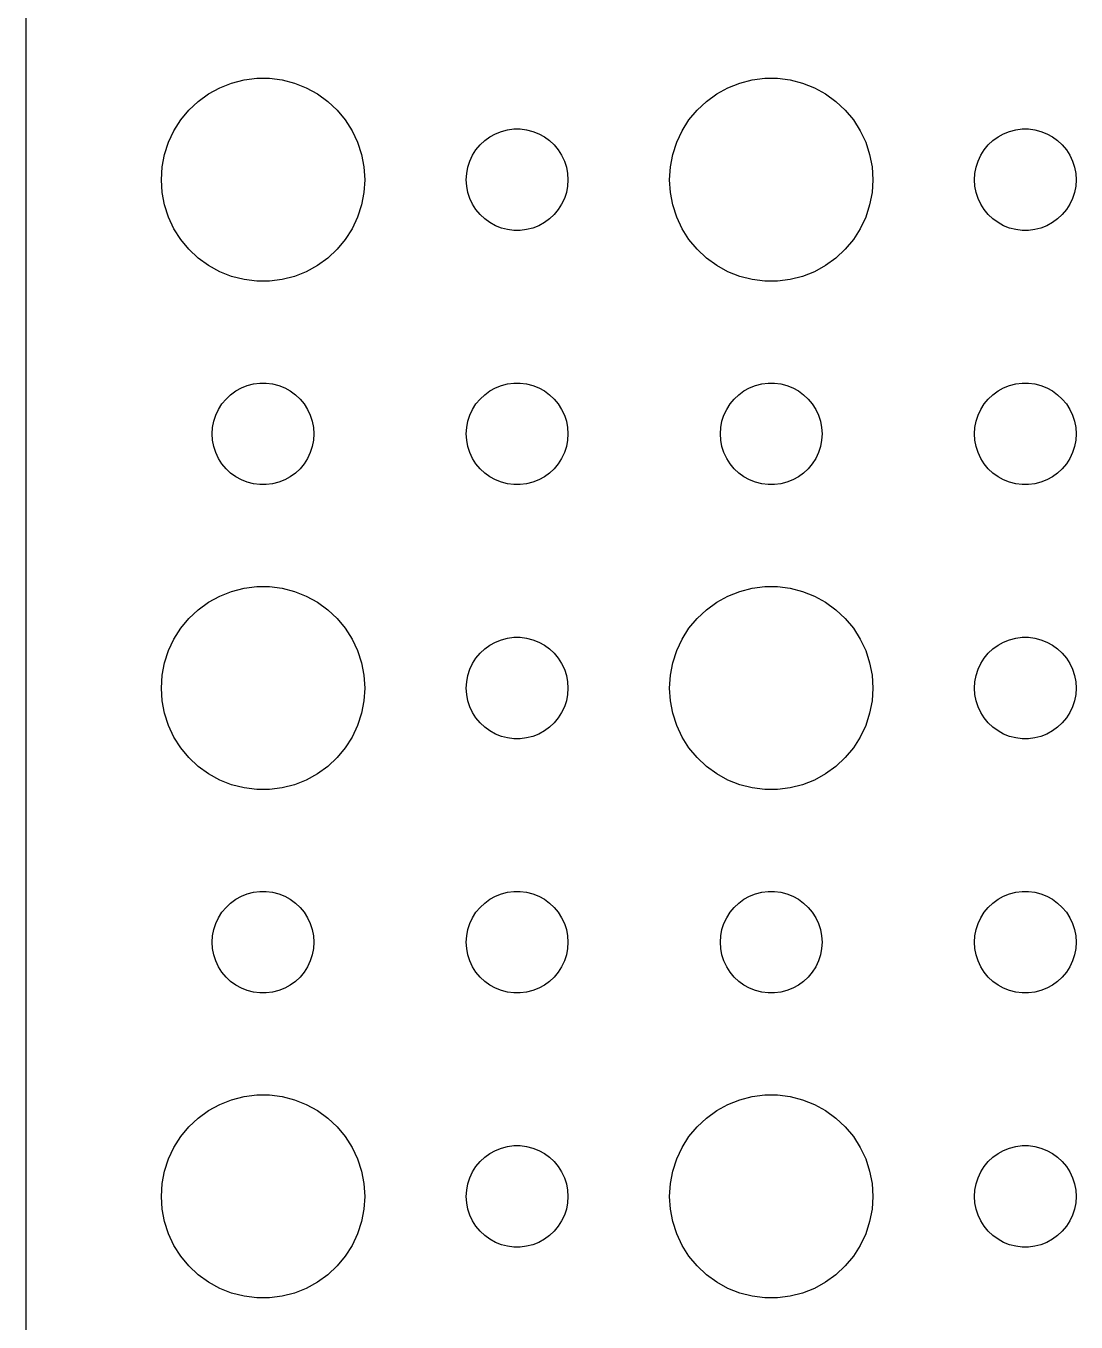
# Model space of a CAD drawing. Header units: metres. Extents: x -150 to 150, y -149 to 149.
# Drawn here: x -149.5 to -118.5, y -116.21 to -77.96 of the extents above; entities that cross this region are included whole.
import ezdxf

# ---------------------------------------------------------------- set-up
doc = ezdxf.new("R2010")
doc.units = ezdxf.units.M

msp = doc.modelspace()

# ---------------------------------------------------------------- linework, layer by layer
for p, q in [((-149.5, 144.5), (-149.5, -144.5)), ((-143.427, -79.6468), (-143.062, -79.5531)), ((-143.062, -79.5531), (-142.688, -79.5059)), ((-142.688, -79.5059), (-142.312, -79.5059)), ((-142.312, -79.5059), (-141.938, -79.5531)), ((-141.938, -79.5531), (-141.573, -79.6468)), ((-128.427, -79.6468), (-128.062, -79.5531)), ((-128.062, -79.5531), (-127.688, -79.5059)), ((-127.688, -79.5059), (-127.312, -79.5059)), ((-127.312, -79.5059), (-126.938, -79.5531)), ((-126.938, -79.5531), (-126.573, -79.6468)), ((-144.107, -79.967), (-143.777, -79.7855)), ((-143.777, -79.7855), (-143.427, -79.6468)), ((-141.573, -79.6468), (-141.223, -79.7855)), ((-141.223, -79.7855), (-140.893, -79.967)), ((-129.107, -79.967), (-128.777, -79.7855)), ((-128.777, -79.7855), (-128.427, -79.6468)), ((-126.573, -79.6468), (-126.223, -79.7855)), ((-126.223, -79.7855), (-125.893, -79.967)), ((-144.687, -80.4464), (-144.412, -80.1885)), ((-144.412, -80.1885), (-144.107, -79.967)), ((-140.893, -79.967), (-140.588, -80.1885)), ((-140.588, -80.1885), (-140.313, -80.4464)), ((-129.687, -80.4464), (-129.412, -80.1885)), ((-129.412, -80.1885), (-129.107, -79.967)), ((-125.893, -79.967), (-125.588, -80.1885)), ((-125.588, -80.1885), (-125.313, -80.4464)), ((-144.927, -80.7366), (-144.687, -80.4464)), ((-140.313, -80.4464), (-140.073, -80.7366)), ((-129.927, -80.7366), (-129.687, -80.4464)), ((-125.313, -80.4464), (-125.073, -80.7366)), ((-145.289, -81.3956), (-145.129, -81.0547)), ((-145.129, -81.0547), (-144.927, -80.7366)), ((-140.073, -80.7366), (-139.871, -81.0547)), ((-139.871, -81.0547), (-139.711, -81.3956)), ((-135.639, -81.1428), (-135.464, -81.0734)), ((-135.464, -81.0734), (-135.281, -81.0266)), ((-135.281, -81.0266), (-135.094, -81.003)), ((-135.094, -81.003), (-134.906, -81.003)), ((-134.906, -81.003), (-134.719, -81.0266)), ((-134.719, -81.0266), (-134.536, -81.0734)), ((-134.536, -81.0734), (-134.361, -81.1428)), ((-130.289, -81.3956), (-130.129, -81.0547)), ((-130.129, -81.0547), (-129.927, -80.7366)), ((-125.073, -80.7366), (-124.871, -81.0547)), ((-124.871, -81.0547), (-124.711, -81.3956)), ((-120.639, -81.1428), (-120.464, -81.0734)), ((-120.464, -81.0734), (-120.281, -81.0266)), ((-120.281, -81.0266), (-120.094, -81.003)), ((-120.094, -81.003), (-119.906, -81.003)), ((-119.906, -81.003), (-119.719, -81.0266)), ((-119.719, -81.0266), (-119.536, -81.0734)), ((-119.536, -81.0734), (-119.361, -81.1428)), ((-145.406, -81.7539), (-145.289, -81.3956)), ((-139.711, -81.3956), (-139.594, -81.7539)), ((-136.093, -81.4732), (-135.956, -81.3442)), ((-135.956, -81.3442), (-135.804, -81.2335)), ((-135.804, -81.2335), (-135.639, -81.1428)), ((-134.361, -81.1428), (-134.196, -81.2335)), ((-134.196, -81.2335), (-134.044, -81.3442)), ((-134.044, -81.3442), (-133.907, -81.4732)), ((-130.406, -81.7539), (-130.289, -81.3956)), ((-124.711, -81.3956), (-124.594, -81.7539)), ((-121.093, -81.4732), (-120.956, -81.3442)), ((-120.956, -81.3442), (-120.804, -81.2335)), ((-120.804, -81.2335), (-120.639, -81.1428)), ((-119.361, -81.1428), (-119.196, -81.2335)), ((-119.196, -81.2335), (-119.044, -81.3442)), ((-119.044, -81.3442), (-118.907, -81.4732)), ((-145.476, -82.124), (-145.406, -81.7539)), ((-139.594, -81.7539), (-139.524, -82.124)), ((-136.395, -81.9478), (-136.314, -81.7774)), ((-136.314, -81.7774), (-136.214, -81.6183)), ((-136.214, -81.6183), (-136.093, -81.4732)), ((-133.907, -81.4732), (-133.786, -81.6183)), ((-133.786, -81.6183), (-133.686, -81.7774)), ((-133.686, -81.7774), (-133.605, -81.9478)), ((-130.476, -82.124), (-130.406, -81.7539)), ((-124.594, -81.7539), (-124.524, -82.124)), ((-121.395, -81.9478), (-121.314, -81.7774)), ((-121.314, -81.7774), (-121.214, -81.6183)), ((-121.214, -81.6183), (-121.093, -81.4732)), ((-118.907, -81.4732), (-118.786, -81.6183)), ((-118.786, -81.6183), (-118.686, -81.7774)), ((-118.686, -81.7774), (-118.605, -81.9478)), ((-145.5, -82.5), (-145.476, -82.124)), ((-139.524, -82.124), (-139.5, -82.5)), ((-136.488, -82.312), (-136.453, -82.127)), ((-136.453, -82.127), (-136.395, -81.9478)), ((-133.605, -81.9478), (-133.547, -82.127)), ((-133.547, -82.127), (-133.512, -82.312)), ((-130.5, -82.5), (-130.476, -82.124)), ((-124.524, -82.124), (-124.5, -82.5)), ((-121.488, -82.312), (-121.453, -82.127)), ((-121.453, -82.127), (-121.395, -81.9478)), ((-118.605, -81.9478), (-118.547, -82.127)), ((-118.547, -82.127), (-118.512, -82.312)), ((-145.476, -82.876), (-145.5, -82.5)), ((-139.5, -82.5), (-139.524, -82.876)), ((-136.5, -82.5), (-136.488, -82.312)), ((-136.488, -82.688), (-136.5, -82.5)), ((-133.512, -82.312), (-133.5, -82.5)), ((-133.5, -82.5), (-133.512, -82.688)), ((-130.476, -82.876), (-130.5, -82.5)), ((-124.5, -82.5), (-124.524, -82.876)), ((-121.5, -82.5), (-121.488, -82.312)), ((-121.488, -82.688), (-121.5, -82.5)), ((-118.512, -82.312), (-118.5, -82.5)), ((-118.5, -82.5), (-118.512, -82.688)), ((-145.406, -83.2461), (-145.476, -82.876)), ((-139.524, -82.876), (-139.594, -83.2461)), ((-136.453, -82.873), (-136.488, -82.688)), ((-136.395, -83.0522), (-136.453, -82.873)), ((-133.547, -82.873), (-133.605, -83.0522)), ((-133.512, -82.688), (-133.547, -82.873)), ((-130.406, -83.2461), (-130.476, -82.876)), ((-124.524, -82.876), (-124.594, -83.2461)), ((-121.453, -82.873), (-121.488, -82.688)), ((-121.395, -83.0522), (-121.453, -82.873)), ((-118.547, -82.873), (-118.605, -83.0522)), ((-118.512, -82.688), (-118.547, -82.873)), ((-145.289, -83.6044), (-145.406, -83.2461)), ((-139.594, -83.2461), (-139.711, -83.6044)), ((-136.314, -83.2226), (-136.395, -83.0522)), ((-136.214, -83.3817), (-136.314, -83.2226)), ((-133.686, -83.2226), (-133.786, -83.3817)), ((-133.605, -83.0522), (-133.686, -83.2226)), ((-130.289, -83.6044), (-130.406, -83.2461)), ((-124.594, -83.2461), (-124.711, -83.6044)), ((-121.314, -83.2226), (-121.395, -83.0522)), ((-121.214, -83.3817), (-121.314, -83.2226)), ((-118.686, -83.2226), (-118.786, -83.3817)), ((-118.605, -83.0522), (-118.686, -83.2226)), ((-145.129, -83.9453), (-145.289, -83.6044)), ((-139.711, -83.6044), (-139.871, -83.9453)), ((-136.093, -83.5268), (-136.214, -83.3817)), ((-135.956, -83.6558), (-136.093, -83.5268)), ((-135.804, -83.7665), (-135.956, -83.6558)), ((-134.044, -83.6558), (-134.196, -83.7665)), ((-133.907, -83.5268), (-134.044, -83.6558)), ((-133.786, -83.3817), (-133.907, -83.5268)), ((-130.129, -83.9453), (-130.289, -83.6044)), ((-124.711, -83.6044), (-124.871, -83.9453)), ((-121.093, -83.5268), (-121.214, -83.3817)), ((-120.956, -83.6558), (-121.093, -83.5268)), ((-120.804, -83.7665), (-120.956, -83.6558)), ((-119.044, -83.6558), (-119.196, -83.7665)), ((-118.907, -83.5268), (-119.044, -83.6558)), ((-118.786, -83.3817), (-118.907, -83.5268)), ((-144.927, -84.2634), (-145.129, -83.9453)), ((-139.871, -83.9453), (-140.073, -84.2634)), ((-135.639, -83.8572), (-135.804, -83.7665)), ((-135.464, -83.9266), (-135.639, -83.8572)), ((-135.281, -83.9734), (-135.464, -83.9266)), ((-135.094, -83.997), (-135.281, -83.9734)), ((-134.906, -83.997), (-135.094, -83.997)), ((-134.719, -83.9734), (-134.906, -83.997)), ((-134.536, -83.9266), (-134.719, -83.9734)), ((-134.361, -83.8572), (-134.536, -83.9266)), ((-134.196, -83.7665), (-134.361, -83.8572)), ((-129.927, -84.2634), (-130.129, -83.9453)), ((-124.871, -83.9453), (-125.073, -84.2634)), ((-120.639, -83.8572), (-120.804, -83.7665)), ((-120.464, -83.9266), (-120.639, -83.8572)), ((-120.281, -83.9734), (-120.464, -83.9266)), ((-120.094, -83.997), (-120.281, -83.9734)), ((-119.906, -83.997), (-120.094, -83.997)), ((-119.719, -83.9734), (-119.906, -83.997)), ((-119.536, -83.9266), (-119.719, -83.9734)), ((-119.361, -83.8572), (-119.536, -83.9266)), ((-119.196, -83.7665), (-119.361, -83.8572)), ((-144.687, -84.5536), (-144.927, -84.2634)), ((-140.073, -84.2634), (-140.313, -84.5536)), ((-129.687, -84.5536), (-129.927, -84.2634)), ((-125.073, -84.2634), (-125.313, -84.5536)), ((-144.412, -84.8115), (-144.687, -84.5536)), ((-144.107, -85.033), (-144.412, -84.8115)), ((-140.588, -84.8115), (-140.893, -85.033)), ((-140.313, -84.5536), (-140.588, -84.8115)), ((-129.412, -84.8115), (-129.687, -84.5536)), ((-129.107, -85.033), (-129.412, -84.8115)), ((-125.588, -84.8115), (-125.893, -85.033)), ((-125.313, -84.5536), (-125.588, -84.8115)), ((-143.777, -85.2145), (-144.107, -85.033)), ((-143.427, -85.3532), (-143.777, -85.2145)), ((-141.223, -85.2145), (-141.573, -85.3532)), ((-140.893, -85.033), (-141.223, -85.2145)), ((-128.777, -85.2145), (-129.107, -85.033)), ((-128.427, -85.3532), (-128.777, -85.2145)), ((-126.223, -85.2145), (-126.573, -85.3532)), ((-125.893, -85.033), (-126.223, -85.2145)), ((-143.062, -85.4469), (-143.427, -85.3532)), ((-142.688, -85.4941), (-143.062, -85.4469)), ((-142.312, -85.4941), (-142.688, -85.4941)), ((-141.938, -85.4469), (-142.312, -85.4941)), ((-141.573, -85.3532), (-141.938, -85.4469)), ((-128.062, -85.4469), (-128.427, -85.3532)), ((-127.688, -85.4941), (-128.062, -85.4469)), ((-127.312, -85.4941), (-127.688, -85.4941)), ((-126.938, -85.4469), (-127.312, -85.4941)), ((-126.573, -85.3532), (-126.938, -85.4469)), ((-143.456, -88.8442), (-143.304, -88.7335)), ((-143.304, -88.7335), (-143.139, -88.6428)), ((-143.139, -88.6428), (-142.964, -88.5734)), ((-142.964, -88.5734), (-142.781, -88.5266)), ((-142.781, -88.5266), (-142.594, -88.503)), ((-142.594, -88.503), (-142.406, -88.503)), ((-142.406, -88.503), (-142.219, -88.5266)), ((-142.219, -88.5266), (-142.036, -88.5734)), ((-142.036, -88.5734), (-141.861, -88.6428)), ((-141.861, -88.6428), (-141.696, -88.7335)), ((-141.696, -88.7335), (-141.544, -88.8442)), ((-135.956, -88.8442), (-135.804, -88.7335)), ((-135.804, -88.7335), (-135.639, -88.6428)), ((-135.639, -88.6428), (-135.464, -88.5734)), ((-135.464, -88.5734), (-135.281, -88.5266)), ((-135.281, -88.5266), (-135.094, -88.503)), ((-135.094, -88.503), (-134.906, -88.503)), ((-134.906, -88.503), (-134.719, -88.5266)), ((-134.719, -88.5266), (-134.536, -88.5734)), ((-134.536, -88.5734), (-134.361, -88.6428)), ((-134.361, -88.6428), (-134.196, -88.7335)), ((-134.196, -88.7335), (-134.044, -88.8442)), ((-128.456, -88.8442), (-128.304, -88.7335)), ((-128.304, -88.7335), (-128.139, -88.6428)), ((-128.139, -88.6428), (-127.964, -88.5734)), ((-127.964, -88.5734), (-127.781, -88.5266)), ((-127.781, -88.5266), (-127.594, -88.503)), ((-127.594, -88.503), (-127.406, -88.503)), ((-127.406, -88.503), (-127.219, -88.5266)), ((-127.219, -88.5266), (-127.036, -88.5734)), ((-127.036, -88.5734), (-126.861, -88.6428)), ((-126.861, -88.6428), (-126.696, -88.7335)), ((-126.696, -88.7335), (-126.544, -88.8442)), ((-120.956, -88.8442), (-120.804, -88.7335)), ((-120.804, -88.7335), (-120.639, -88.6428)), ((-120.639, -88.6428), (-120.464, -88.5734)), ((-120.464, -88.5734), (-120.281, -88.5266)), ((-120.281, -88.5266), (-120.094, -88.503)), ((-120.094, -88.503), (-119.906, -88.503)), ((-119.906, -88.503), (-119.719, -88.5266)), ((-119.719, -88.5266), (-119.536, -88.5734)), ((-119.536, -88.5734), (-119.361, -88.6428)), ((-119.361, -88.6428), (-119.196, -88.7335)), ((-119.196, -88.7335), (-119.044, -88.8442)), ((-143.714, -89.1183), (-143.593, -88.9732)), ((-143.593, -88.9732), (-143.456, -88.8442)), ((-141.544, -88.8442), (-141.407, -88.9732)), ((-141.407, -88.9732), (-141.286, -89.1183)), ((-136.214, -89.1183), (-136.093, -88.9732)), ((-136.093, -88.9732), (-135.956, -88.8442)), ((-134.044, -88.8442), (-133.907, -88.9732)), ((-133.907, -88.9732), (-133.786, -89.1183)), ((-128.714, -89.1183), (-128.593, -88.9732)), ((-128.593, -88.9732), (-128.456, -88.8442)), ((-126.544, -88.8442), (-126.407, -88.9732)), ((-126.407, -88.9732), (-126.286, -89.1183)), ((-121.214, -89.1183), (-121.093, -88.9732)), ((-121.093, -88.9732), (-120.956, -88.8442)), ((-119.044, -88.8442), (-118.907, -88.9732)), ((-118.907, -88.9732), (-118.786, -89.1183)), ((-143.953, -89.627), (-143.895, -89.4478)), ((-143.895, -89.4478), (-143.814, -89.2774)), ((-143.814, -89.2774), (-143.714, -89.1183)), ((-141.286, -89.1183), (-141.186, -89.2774)), ((-141.186, -89.2774), (-141.105, -89.4478)), ((-141.105, -89.4478), (-141.047, -89.627)), ((-136.453, -89.627), (-136.395, -89.4478)), ((-136.395, -89.4478), (-136.314, -89.2774)), ((-136.314, -89.2774), (-136.214, -89.1183)), ((-133.786, -89.1183), (-133.686, -89.2774)), ((-133.686, -89.2774), (-133.605, -89.4478)), ((-133.605, -89.4478), (-133.547, -89.627)), ((-128.953, -89.627), (-128.895, -89.4478)), ((-128.895, -89.4478), (-128.814, -89.2774)), ((-128.814, -89.2774), (-128.714, -89.1183)), ((-126.286, -89.1183), (-126.186, -89.2774)), ((-126.186, -89.2774), (-126.105, -89.4478)), ((-126.105, -89.4478), (-126.047, -89.627)), ((-121.453, -89.627), (-121.395, -89.4478)), ((-121.395, -89.4478), (-121.314, -89.2774)), ((-121.314, -89.2774), (-121.214, -89.1183)), ((-118.786, -89.1183), (-118.686, -89.2774)), ((-118.686, -89.2774), (-118.605, -89.4478)), ((-118.605, -89.4478), (-118.547, -89.627)), ((-144, -90), (-143.988, -89.812)), ((-143.988, -89.812), (-143.953, -89.627)), ((-141.047, -89.627), (-141.012, -89.812)), ((-141.012, -89.812), (-141, -90)), ((-136.5, -90), (-136.488, -89.812)), ((-136.488, -89.812), (-136.453, -89.627)), ((-133.547, -89.627), (-133.512, -89.812)), ((-133.512, -89.812), (-133.5, -90)), ((-129, -90), (-128.988, -89.812)), ((-128.988, -89.812), (-128.953, -89.627)), ((-126.047, -89.627), (-126.012, -89.812)), ((-126.012, -89.812), (-126, -90)), ((-121.5, -90), (-121.488, -89.812)), ((-121.488, -89.812), (-121.453, -89.627)), ((-118.547, -89.627), (-118.512, -89.812)), ((-118.512, -89.812), (-118.5, -90)), ((-143.988, -90.188), (-144, -90)), ((-143.953, -90.373), (-143.988, -90.188)), ((-141.012, -90.188), (-141.047, -90.373)), ((-141, -90), (-141.012, -90.188)), ((-136.488, -90.188), (-136.5, -90)), ((-136.453, -90.373), (-136.488, -90.188)), ((-133.512, -90.188), (-133.547, -90.373)), ((-133.5, -90), (-133.512, -90.188)), ((-128.988, -90.188), (-129, -90)), ((-128.953, -90.373), (-128.988, -90.188)), ((-126.012, -90.188), (-126.047, -90.373)), ((-126, -90), (-126.012, -90.188)), ((-121.488, -90.188), (-121.5, -90)), ((-121.453, -90.373), (-121.488, -90.188)), ((-118.512, -90.188), (-118.547, -90.373)), ((-118.5, -90), (-118.512, -90.188)), ((-143.895, -90.5522), (-143.953, -90.373)), ((-143.814, -90.7226), (-143.895, -90.5522)), ((-141.105, -90.5522), (-141.186, -90.7226)), ((-141.047, -90.373), (-141.105, -90.5522)), ((-136.395, -90.5522), (-136.453, -90.373)), ((-136.314, -90.7226), (-136.395, -90.5522)), ((-133.605, -90.5522), (-133.686, -90.7226)), ((-133.547, -90.373), (-133.605, -90.5522)), ((-128.895, -90.5522), (-128.953, -90.373)), ((-128.814, -90.7226), (-128.895, -90.5522)), ((-126.105, -90.5522), (-126.186, -90.7226)), ((-126.047, -90.373), (-126.105, -90.5522)), ((-121.395, -90.5522), (-121.453, -90.373)), ((-121.314, -90.7226), (-121.395, -90.5522)), ((-118.605, -90.5522), (-118.686, -90.7226)), ((-118.547, -90.373), (-118.605, -90.5522)), ((-143.714, -90.8817), (-143.814, -90.7226)), ((-143.593, -91.0268), (-143.714, -90.8817)), ((-143.456, -91.1558), (-143.593, -91.0268)), ((-141.407, -91.0268), (-141.544, -91.1558)), ((-141.286, -90.8817), (-141.407, -91.0268)), ((-141.186, -90.7226), (-141.286, -90.8817)), ((-136.214, -90.8817), (-136.314, -90.7226)), ((-136.093, -91.0268), (-136.214, -90.8817)), ((-135.956, -91.1558), (-136.093, -91.0268)), ((-133.907, -91.0268), (-134.044, -91.1558)), ((-133.786, -90.8817), (-133.907, -91.0268)), ((-133.686, -90.7226), (-133.786, -90.8817)), ((-128.714, -90.8817), (-128.814, -90.7226)), ((-128.593, -91.0268), (-128.714, -90.8817)), ((-128.456, -91.1558), (-128.593, -91.0268)), ((-126.407, -91.0268), (-126.544, -91.1558)), ((-126.286, -90.8817), (-126.407, -91.0268)), ((-126.186, -90.7226), (-126.286, -90.8817)), ((-121.214, -90.8817), (-121.314, -90.7226)), ((-121.093, -91.0268), (-121.214, -90.8817)), ((-120.956, -91.1558), (-121.093, -91.0268)), ((-118.907, -91.0268), (-119.044, -91.1558)), ((-118.786, -90.8817), (-118.907, -91.0268)), ((-118.686, -90.7226), (-118.786, -90.8817)), ((-143.304, -91.2665), (-143.456, -91.1558)), ((-143.139, -91.3572), (-143.304, -91.2665)), ((-142.964, -91.4266), (-143.139, -91.3572)), ((-141.861, -91.3572), (-142.036, -91.4266)), ((-141.696, -91.2665), (-141.861, -91.3572)), ((-141.544, -91.1558), (-141.696, -91.2665)), ((-135.804, -91.2665), (-135.956, -91.1558)), ((-135.639, -91.3572), (-135.804, -91.2665)), ((-135.464, -91.4266), (-135.639, -91.3572)), ((-134.361, -91.3572), (-134.536, -91.4266)), ((-134.196, -91.2665), (-134.361, -91.3572)), ((-134.044, -91.1558), (-134.196, -91.2665)), ((-128.304, -91.2665), (-128.456, -91.1558)), ((-128.139, -91.3572), (-128.304, -91.2665)), ((-127.964, -91.4266), (-128.139, -91.3572)), ((-126.861, -91.3572), (-127.036, -91.4266)), ((-126.696, -91.2665), (-126.861, -91.3572)), ((-126.544, -91.1558), (-126.696, -91.2665)), ((-120.804, -91.2665), (-120.956, -91.1558)), ((-120.639, -91.3572), (-120.804, -91.2665)), ((-120.464, -91.4266), (-120.639, -91.3572)), ((-119.361, -91.3572), (-119.536, -91.4266)), ((-119.196, -91.2665), (-119.361, -91.3572)), ((-119.044, -91.1558), (-119.196, -91.2665)), ((-142.781, -91.4734), (-142.964, -91.4266)), ((-142.594, -91.497), (-142.781, -91.4734)), ((-142.406, -91.497), (-142.594, -91.497)), ((-142.219, -91.4734), (-142.406, -91.497)), ((-142.036, -91.4266), (-142.219, -91.4734)), ((-135.281, -91.4734), (-135.464, -91.4266)), ((-135.094, -91.497), (-135.281, -91.4734)), ((-134.906, -91.497), (-135.094, -91.497)), ((-134.719, -91.4734), (-134.906, -91.497)), ((-134.536, -91.4266), (-134.719, -91.4734)), ((-127.781, -91.4734), (-127.964, -91.4266)), ((-127.594, -91.497), (-127.781, -91.4734)), ((-127.406, -91.497), (-127.594, -91.497)), ((-127.219, -91.4734), (-127.406, -91.497)), ((-127.036, -91.4266), (-127.219, -91.4734)), ((-120.281, -91.4734), (-120.464, -91.4266)), ((-120.094, -91.497), (-120.281, -91.4734)), ((-119.906, -91.497), (-120.094, -91.497)), ((-119.719, -91.4734), (-119.906, -91.497)), ((-119.536, -91.4266), (-119.719, -91.4734)), ((-144.107, -94.967), (-143.777, -94.7855)), ((-143.777, -94.7855), (-143.427, -94.6468)), ((-143.427, -94.6468), (-143.062, -94.5531)), ((-143.062, -94.5531), (-142.688, -94.5059)), ((-142.688, -94.5059), (-142.312, -94.5059)), ((-142.312, -94.5059), (-141.938, -94.5531)), ((-141.938, -94.5531), (-141.573, -94.6468)), ((-141.573, -94.6468), (-141.223, -94.7855)), ((-141.223, -94.7855), (-140.893, -94.967)), ((-129.107, -94.967), (-128.777, -94.7855)), ((-128.777, -94.7855), (-128.427, -94.6468)), ((-128.427, -94.6468), (-128.062, -94.5531)), ((-128.062, -94.5531), (-127.688, -94.5059)), ((-127.688, -94.5059), (-127.312, -94.5059)), ((-127.312, -94.5059), (-126.938, -94.5531)), ((-126.938, -94.5531), (-126.573, -94.6468)), ((-126.573, -94.6468), (-126.223, -94.7855)), ((-126.223, -94.7855), (-125.893, -94.967)), ((-144.687, -95.4464), (-144.412, -95.1885)), ((-144.412, -95.1885), (-144.107, -94.967)), ((-140.893, -94.967), (-140.588, -95.1885)), ((-140.588, -95.1885), (-140.313, -95.4464)), ((-129.687, -95.4464), (-129.412, -95.1885)), ((-129.412, -95.1885), (-129.107, -94.967)), ((-125.893, -94.967), (-125.588, -95.1885)), ((-125.588, -95.1885), (-125.313, -95.4464)), ((-144.927, -95.7366), (-144.687, -95.4464)), ((-140.313, -95.4464), (-140.073, -95.7366)), ((-129.927, -95.7366), (-129.687, -95.4464)), ((-125.313, -95.4464), (-125.073, -95.7366)), ((-145.129, -96.0547), (-144.927, -95.7366)), ((-140.073, -95.7366), (-139.871, -96.0547)), ((-130.129, -96.0547), (-129.927, -95.7366)), ((-125.073, -95.7366), (-124.871, -96.0547)), ((-145.289, -96.3956), (-145.129, -96.0547)), ((-139.871, -96.0547), (-139.711, -96.3956)), ((-136.093, -96.4732), (-135.956, -96.3442)), ((-135.956, -96.3442), (-135.804, -96.2335)), ((-135.804, -96.2335), (-135.639, -96.1428)), ((-135.639, -96.1428), (-135.464, -96.0734)), ((-135.464, -96.0734), (-135.281, -96.0266)), ((-135.281, -96.0266), (-135.094, -96.003)), ((-135.094, -96.003), (-134.906, -96.003)), ((-134.906, -96.003), (-134.719, -96.0266)), ((-134.719, -96.0266), (-134.536, -96.0734)), ((-134.536, -96.0734), (-134.361, -96.1428)), ((-134.361, -96.1428), (-134.196, -96.2335)), ((-134.196, -96.2335), (-134.044, -96.3442)), ((-134.044, -96.3442), (-133.907, -96.4732)), ((-130.289, -96.3956), (-130.129, -96.0547)), ((-124.871, -96.0547), (-124.711, -96.3956)), ((-121.093, -96.4732), (-120.956, -96.3442)), ((-120.956, -96.3442), (-120.804, -96.2335)), ((-120.804, -96.2335), (-120.639, -96.1428)), ((-120.639, -96.1428), (-120.464, -96.0734)), ((-120.464, -96.0734), (-120.281, -96.0266)), ((-120.281, -96.0266), (-120.094, -96.003)), ((-120.094, -96.003), (-119.906, -96.003)), ((-119.906, -96.003), (-119.719, -96.0266)), ((-119.719, -96.0266), (-119.536, -96.0734)), ((-119.536, -96.0734), (-119.361, -96.1428)), ((-119.361, -96.1428), (-119.196, -96.2335)), ((-119.196, -96.2335), (-119.044, -96.3442)), ((-119.044, -96.3442), (-118.907, -96.4732)), ((-145.476, -97.124), (-145.406, -96.7539)), ((-145.406, -96.7539), (-145.289, -96.3956)), ((-139.711, -96.3956), (-139.594, -96.7539)), ((-139.594, -96.7539), (-139.524, -97.124)), ((-136.314, -96.7774), (-136.214, -96.6183)), ((-136.214, -96.6183), (-136.093, -96.4732)), ((-133.907, -96.4732), (-133.786, -96.6183)), ((-133.786, -96.6183), (-133.686, -96.7774)), ((-130.476, -97.124), (-130.406, -96.7539)), ((-130.406, -96.7539), (-130.289, -96.3956)), ((-124.711, -96.3956), (-124.594, -96.7539)), ((-124.594, -96.7539), (-124.524, -97.124)), ((-121.314, -96.7774), (-121.214, -96.6183)), ((-121.214, -96.6183), (-121.093, -96.4732)), ((-118.907, -96.4732), (-118.786, -96.6183)), ((-118.786, -96.6183), (-118.686, -96.7774)), ((-145.5, -97.5), (-145.476, -97.124)), ((-139.524, -97.124), (-139.5, -97.5)), ((-136.488, -97.312), (-136.453, -97.127)), ((-136.453, -97.127), (-136.395, -96.9478)), ((-136.395, -96.9478), (-136.314, -96.7774)), ((-133.686, -96.7774), (-133.605, -96.9478)), ((-133.605, -96.9478), (-133.547, -97.127)), ((-133.547, -97.127), (-133.512, -97.312)), ((-130.5, -97.5), (-130.476, -97.124)), ((-124.524, -97.124), (-124.5, -97.5)), ((-121.488, -97.312), (-121.453, -97.127)), ((-121.453, -97.127), (-121.395, -96.9478)), ((-121.395, -96.9478), (-121.314, -96.7774)), ((-118.686, -96.7774), (-118.605, -96.9478)), ((-118.605, -96.9478), (-118.547, -97.127)), ((-118.547, -97.127), (-118.512, -97.312)), ((-145.476, -97.876), (-145.5, -97.5)), ((-139.5, -97.5), (-139.524, -97.876)), ((-136.5, -97.5), (-136.488, -97.312)), ((-136.488, -97.688), (-136.5, -97.5)), ((-133.512, -97.312), (-133.5, -97.5)), ((-133.5, -97.5), (-133.512, -97.688)), ((-130.476, -97.876), (-130.5, -97.5)), ((-124.5, -97.5), (-124.524, -97.876)), ((-121.5, -97.5), (-121.488, -97.312)), ((-121.488, -97.688), (-121.5, -97.5)), ((-118.512, -97.312), (-118.5, -97.5)), ((-118.5, -97.5), (-118.512, -97.688)), ((-145.406, -98.2461), (-145.476, -97.876)), ((-139.524, -97.876), (-139.594, -98.2461)), ((-136.453, -97.873), (-136.488, -97.688)), ((-136.395, -98.0522), (-136.453, -97.873)), ((-133.547, -97.873), (-133.605, -98.0522)), ((-133.512, -97.688), (-133.547, -97.873)), ((-130.406, -98.2461), (-130.476, -97.876)), ((-124.524, -97.876), (-124.594, -98.2461)), ((-121.453, -97.873), (-121.488, -97.688)), ((-121.395, -98.0522), (-121.453, -97.873)), ((-118.547, -97.873), (-118.605, -98.0522)), ((-118.512, -97.688), (-118.547, -97.873)), ((-145.289, -98.6044), (-145.406, -98.2461)), ((-139.594, -98.2461), (-139.711, -98.6044)), ((-136.314, -98.2226), (-136.395, -98.0522)), ((-136.214, -98.3817), (-136.314, -98.2226)), ((-133.686, -98.2226), (-133.786, -98.3817)), ((-133.605, -98.0522), (-133.686, -98.2226)), ((-130.289, -98.6044), (-130.406, -98.2461)), ((-124.594, -98.2461), (-124.711, -98.6044)), ((-121.314, -98.2226), (-121.395, -98.0522)), ((-121.214, -98.3817), (-121.314, -98.2226)), ((-118.686, -98.2226), (-118.786, -98.3817)), ((-118.605, -98.0522), (-118.686, -98.2226)), ((-145.129, -98.9453), (-145.289, -98.6044)), ((-139.711, -98.6044), (-139.871, -98.9453)), ((-136.093, -98.5268), (-136.214, -98.3817)), ((-135.956, -98.6558), (-136.093, -98.5268)), ((-135.804, -98.7665), (-135.956, -98.6558)), ((-134.044, -98.6558), (-134.196, -98.7665)), ((-133.907, -98.5268), (-134.044, -98.6558)), ((-133.786, -98.3817), (-133.907, -98.5268)), ((-130.129, -98.9453), (-130.289, -98.6044)), ((-124.711, -98.6044), (-124.871, -98.9453)), ((-121.093, -98.5268), (-121.214, -98.3817)), ((-120.956, -98.6558), (-121.093, -98.5268)), ((-120.804, -98.7665), (-120.956, -98.6558)), ((-119.044, -98.6558), (-119.196, -98.7665)), ((-118.907, -98.5268), (-119.044, -98.6558)), ((-118.786, -98.3817), (-118.907, -98.5268)), ((-144.927, -99.2634), (-145.129, -98.9453)), ((-139.871, -98.9453), (-140.073, -99.2634)), ((-135.639, -98.8572), (-135.804, -98.7665)), ((-135.464, -98.9266), (-135.639, -98.8572)), ((-135.281, -98.9734), (-135.464, -98.9266)), ((-135.094, -98.997), (-135.281, -98.9734)), ((-134.906, -98.997), (-135.094, -98.997)), ((-134.719, -98.9734), (-134.906, -98.997)), ((-134.536, -98.9266), (-134.719, -98.9734)), ((-134.361, -98.8572), (-134.536, -98.9266)), ((-134.196, -98.7665), (-134.361, -98.8572)), ((-129.927, -99.2634), (-130.129, -98.9453)), ((-124.871, -98.9453), (-125.073, -99.2634)), ((-120.639, -98.8572), (-120.804, -98.7665)), ((-120.464, -98.9266), (-120.639, -98.8572)), ((-120.281, -98.9734), (-120.464, -98.9266)), ((-120.094, -98.997), (-120.281, -98.9734)), ((-119.906, -98.997), (-120.094, -98.997)), ((-119.719, -98.9734), (-119.906, -98.997)), ((-119.536, -98.9266), (-119.719, -98.9734)), ((-119.361, -98.8572), (-119.536, -98.9266)), ((-119.196, -98.7665), (-119.361, -98.8572)), ((-144.687, -99.5536), (-144.927, -99.2634)), ((-140.073, -99.2634), (-140.313, -99.5536)), ((-129.687, -99.5536), (-129.927, -99.2634)), ((-125.073, -99.2634), (-125.313, -99.5536)), ((-144.412, -99.8115), (-144.687, -99.5536)), ((-144.107, -100.033), (-144.412, -99.8115)), ((-140.588, -99.8115), (-140.893, -100.033)), ((-140.313, -99.5536), (-140.588, -99.8115)), ((-129.412, -99.8115), (-129.687, -99.5536)), ((-129.107, -100.033), (-129.412, -99.8115)), ((-125.588, -99.8115), (-125.893, -100.033)), ((-125.313, -99.5536), (-125.588, -99.8115)), ((-143.777, -100.214), (-144.107, -100.033)), ((-140.893, -100.033), (-141.223, -100.214)), ((-128.777, -100.214), (-129.107, -100.033)), ((-125.893, -100.033), (-126.223, -100.214)), ((-143.427, -100.353), (-143.777, -100.214)), ((-143.062, -100.447), (-143.427, -100.353)), ((-142.688, -100.494), (-143.062, -100.447)), ((-142.312, -100.494), (-142.688, -100.494)), ((-141.938, -100.447), (-142.312, -100.494)), ((-141.573, -100.353), (-141.938, -100.447)), ((-141.223, -100.214), (-141.573, -100.353)), ((-128.427, -100.353), (-128.777, -100.214)), ((-128.062, -100.447), (-128.427, -100.353)), ((-127.688, -100.494), (-128.062, -100.447)), ((-127.312, -100.494), (-127.688, -100.494)), ((-126.938, -100.447), (-127.312, -100.494)), ((-126.573, -100.353), (-126.938, -100.447)), ((-126.223, -100.214), (-126.573, -100.353)), ((-143.304, -103.734), (-143.139, -103.643)), ((-143.139, -103.643), (-142.964, -103.573)), ((-142.964, -103.573), (-142.781, -103.527)), ((-142.781, -103.527), (-142.594, -103.503)), ((-142.594, -103.503), (-142.406, -103.503)), ((-142.406, -103.503), (-142.219, -103.527)), ((-142.219, -103.527), (-142.036, -103.573)), ((-142.036, -103.573), (-141.861, -103.643)), ((-141.861, -103.643), (-141.696, -103.734)), ((-135.804, -103.734), (-135.639, -103.643)), ((-135.639, -103.643), (-135.464, -103.573)), ((-135.464, -103.573), (-135.281, -103.527)), ((-135.281, -103.527), (-135.094, -103.503)), ((-135.094, -103.503), (-134.906, -103.503)), ((-134.906, -103.503), (-134.719, -103.527)), ((-134.719, -103.527), (-134.536, -103.573)), ((-134.536, -103.573), (-134.361, -103.643)), ((-134.361, -103.643), (-134.196, -103.734)), ((-128.304, -103.734), (-128.139, -103.643)), ((-128.139, -103.643), (-127.964, -103.573)), ((-127.964, -103.573), (-127.781, -103.527)), ((-127.781, -103.527), (-127.594, -103.503)), ((-127.594, -103.503), (-127.406, -103.503)), ((-127.406, -103.503), (-127.219, -103.527)), ((-127.219, -103.527), (-127.036, -103.573)), ((-127.036, -103.573), (-126.861, -103.643)), ((-126.861, -103.643), (-126.696, -103.734)), ((-120.804, -103.734), (-120.639, -103.643)), ((-120.639, -103.643), (-120.464, -103.573)), ((-120.464, -103.573), (-120.281, -103.527)), ((-120.281, -103.527), (-120.094, -103.503)), ((-120.094, -103.503), (-119.906, -103.503)), ((-119.906, -103.503), (-119.719, -103.527)), ((-119.719, -103.527), (-119.536, -103.573)), ((-119.536, -103.573), (-119.361, -103.643)), ((-119.361, -103.643), (-119.196, -103.734)), ((-143.714, -104.118), (-143.593, -103.973)), ((-143.593, -103.973), (-143.456, -103.844)), ((-143.456, -103.844), (-143.304, -103.734)), ((-141.696, -103.734), (-141.544, -103.844)), ((-141.544, -103.844), (-141.407, -103.973)), ((-141.407, -103.973), (-141.286, -104.118)), ((-136.214, -104.118), (-136.093, -103.973)), ((-136.093, -103.973), (-135.956, -103.844)), ((-135.956, -103.844), (-135.804, -103.734)), ((-134.196, -103.734), (-134.044, -103.844)), ((-134.044, -103.844), (-133.907, -103.973)), ((-133.907, -103.973), (-133.786, -104.118)), ((-128.714, -104.118), (-128.593, -103.973)), ((-128.593, -103.973), (-128.456, -103.844)), ((-128.456, -103.844), (-128.304, -103.734)), ((-126.696, -103.734), (-126.544, -103.844)), ((-126.544, -103.844), (-126.407, -103.973)), ((-126.407, -103.973), (-126.286, -104.118)), ((-121.214, -104.118), (-121.093, -103.973)), ((-121.093, -103.973), (-120.956, -103.844)), ((-120.956, -103.844), (-120.804, -103.734)), ((-119.196, -103.734), (-119.044, -103.844)), ((-119.044, -103.844), (-118.907, -103.973)), ((-118.907, -103.973), (-118.786, -104.118)), ((-143.895, -104.448), (-143.814, -104.277)), ((-143.814, -104.277), (-143.714, -104.118)), ((-141.286, -104.118), (-141.186, -104.277)), ((-141.186, -104.277), (-141.105, -104.448)), ((-136.395, -104.448), (-136.314, -104.277)), ((-136.314, -104.277), (-136.214, -104.118)), ((-133.786, -104.118), (-133.686, -104.277)), ((-133.686, -104.277), (-133.605, -104.448)), ((-128.895, -104.448), (-128.814, -104.277)), ((-128.814, -104.277), (-128.714, -104.118)), ((-126.286, -104.118), (-126.186, -104.277)), ((-126.186, -104.277), (-126.105, -104.448)), ((-121.395, -104.448), (-121.314, -104.277)), ((-121.314, -104.277), (-121.214, -104.118)), ((-118.786, -104.118), (-118.686, -104.277)), ((-118.686, -104.277), (-118.605, -104.448)), ((-143.988, -104.812), (-143.953, -104.627)), ((-143.953, -104.627), (-143.895, -104.448)), ((-141.105, -104.448), (-141.047, -104.627)), ((-141.047, -104.627), (-141.012, -104.812)), ((-136.488, -104.812), (-136.453, -104.627)), ((-136.453, -104.627), (-136.395, -104.448)), ((-133.605, -104.448), (-133.547, -104.627)), ((-133.547, -104.627), (-133.512, -104.812)), ((-128.988, -104.812), (-128.953, -104.627)), ((-128.953, -104.627), (-128.895, -104.448)), ((-126.105, -104.448), (-126.047, -104.627)), ((-126.047, -104.627), (-126.012, -104.812)), ((-121.488, -104.812), (-121.453, -104.627)), ((-121.453, -104.627), (-121.395, -104.448)), ((-118.605, -104.448), (-118.547, -104.627)), ((-118.547, -104.627), (-118.512, -104.812)), ((-144, -105), (-143.988, -104.812)), ((-143.988, -105.188), (-144, -105)), ((-141.012, -104.812), (-141, -105)), ((-141, -105), (-141.012, -105.188)), ((-136.5, -105), (-136.488, -104.812)), ((-136.488, -105.188), (-136.5, -105)), ((-133.512, -104.812), (-133.5, -105)), ((-133.5, -105), (-133.512, -105.188)), ((-129, -105), (-128.988, -104.812)), ((-128.988, -105.188), (-129, -105)), ((-126.012, -104.812), (-126, -105)), ((-126, -105), (-126.012, -105.188)), ((-121.5, -105), (-121.488, -104.812)), ((-121.488, -105.188), (-121.5, -105)), ((-118.512, -104.812), (-118.5, -105)), ((-118.5, -105), (-118.512, -105.188)), ((-143.953, -105.373), (-143.988, -105.188)), ((-143.895, -105.552), (-143.953, -105.373)), ((-143.814, -105.723), (-143.895, -105.552)), ((-141.105, -105.552), (-141.186, -105.723)), ((-141.047, -105.373), (-141.105, -105.552)), ((-141.012, -105.188), (-141.047, -105.373)), ((-136.453, -105.373), (-136.488, -105.188)), ((-136.395, -105.552), (-136.453, -105.373)), ((-136.314, -105.723), (-136.395, -105.552)), ((-133.605, -105.552), (-133.686, -105.723)), ((-133.547, -105.373), (-133.605, -105.552)), ((-133.512, -105.188), (-133.547, -105.373)), ((-128.953, -105.373), (-128.988, -105.188)), ((-128.895, -105.552), (-128.953, -105.373)), ((-128.814, -105.723), (-128.895, -105.552)), ((-126.105, -105.552), (-126.186, -105.723)), ((-126.047, -105.373), (-126.105, -105.552)), ((-126.012, -105.188), (-126.047, -105.373)), ((-121.453, -105.373), (-121.488, -105.188)), ((-121.395, -105.552), (-121.453, -105.373)), ((-121.314, -105.723), (-121.395, -105.552)), ((-118.605, -105.552), (-118.686, -105.723)), ((-118.547, -105.373), (-118.605, -105.552)), ((-118.512, -105.188), (-118.547, -105.373)), ((-143.714, -105.882), (-143.814, -105.723)), ((-143.593, -106.027), (-143.714, -105.882)), ((-141.286, -105.882), (-141.407, -106.027)), ((-141.186, -105.723), (-141.286, -105.882)), ((-136.214, -105.882), (-136.314, -105.723)), ((-136.093, -106.027), (-136.214, -105.882)), ((-133.786, -105.882), (-133.907, -106.027)), ((-133.686, -105.723), (-133.786, -105.882)), ((-128.714, -105.882), (-128.814, -105.723)), ((-128.593, -106.027), (-128.714, -105.882)), ((-126.286, -105.882), (-126.407, -106.027)), ((-126.186, -105.723), (-126.286, -105.882)), ((-121.214, -105.882), (-121.314, -105.723)), ((-121.093, -106.027), (-121.214, -105.882)), ((-118.786, -105.882), (-118.907, -106.027)), ((-118.686, -105.723), (-118.786, -105.882)), ((-143.456, -106.156), (-143.593, -106.027)), ((-143.304, -106.266), (-143.456, -106.156)), ((-143.139, -106.357), (-143.304, -106.266)), ((-141.696, -106.266), (-141.861, -106.357)), ((-141.544, -106.156), (-141.696, -106.266)), ((-141.407, -106.027), (-141.544, -106.156)), ((-135.956, -106.156), (-136.093, -106.027)), ((-135.804, -106.266), (-135.956, -106.156)), ((-135.639, -106.357), (-135.804, -106.266)), ((-134.196, -106.266), (-134.361, -106.357)), ((-134.044, -106.156), (-134.196, -106.266)), ((-133.907, -106.027), (-134.044, -106.156)), ((-128.456, -106.156), (-128.593, -106.027)), ((-128.304, -106.266), (-128.456, -106.156)), ((-128.139, -106.357), (-128.304, -106.266)), ((-126.696, -106.266), (-126.861, -106.357)), ((-126.544, -106.156), (-126.696, -106.266)), ((-126.407, -106.027), (-126.544, -106.156)), ((-120.956, -106.156), (-121.093, -106.027)), ((-120.804, -106.266), (-120.956, -106.156)), ((-120.639, -106.357), (-120.804, -106.266)), ((-119.196, -106.266), (-119.361, -106.357)), ((-119.044, -106.156), (-119.196, -106.266)), ((-118.907, -106.027), (-119.044, -106.156)), ((-142.964, -106.427), (-143.139, -106.357)), ((-142.781, -106.473), (-142.964, -106.427)), ((-142.594, -106.497), (-142.781, -106.473)), ((-142.406, -106.497), (-142.594, -106.497)), ((-142.219, -106.473), (-142.406, -106.497)), ((-142.036, -106.427), (-142.219, -106.473)), ((-141.861, -106.357), (-142.036, -106.427)), ((-135.464, -106.427), (-135.639, -106.357)), ((-135.281, -106.473), (-135.464, -106.427)), ((-135.094, -106.497), (-135.281, -106.473)), ((-134.906, -106.497), (-135.094, -106.497)), ((-134.719, -106.473), (-134.906, -106.497)), ((-134.536, -106.427), (-134.719, -106.473)), ((-134.361, -106.357), (-134.536, -106.427)), ((-127.964, -106.427), (-128.139, -106.357)), ((-127.781, -106.473), (-127.964, -106.427)), ((-127.594, -106.497), (-127.781, -106.473)), ((-127.406, -106.497), (-127.594, -106.497)), ((-127.219, -106.473), (-127.406, -106.497)), ((-127.036, -106.427), (-127.219, -106.473)), ((-126.861, -106.357), (-127.036, -106.427)), ((-120.464, -106.427), (-120.639, -106.357)), ((-120.281, -106.473), (-120.464, -106.427)), ((-120.094, -106.497), (-120.281, -106.473)), ((-119.906, -106.497), (-120.094, -106.497)), ((-119.719, -106.473), (-119.906, -106.497)), ((-119.536, -106.427), (-119.719, -106.473)), ((-119.361, -106.357), (-119.536, -106.427)), ((-143.777, -109.786), (-143.427, -109.647)), ((-143.427, -109.647), (-143.062, -109.553)), ((-143.062, -109.553), (-142.688, -109.506)), ((-142.688, -109.506), (-142.312, -109.506)), ((-142.312, -109.506), (-141.938, -109.553)), ((-141.938, -109.553), (-141.573, -109.647)), ((-141.573, -109.647), (-141.223, -109.786)), ((-128.777, -109.786), (-128.427, -109.647)), ((-128.427, -109.647), (-128.062, -109.553)), ((-128.062, -109.553), (-127.688, -109.506)), ((-127.688, -109.506), (-127.312, -109.506)), ((-127.312, -109.506), (-126.938, -109.553)), ((-126.938, -109.553), (-126.573, -109.647)), ((-126.573, -109.647), (-126.223, -109.786)), ((-144.412, -110.188), (-144.107, -109.967)), ((-144.107, -109.967), (-143.777, -109.786)), ((-141.223, -109.786), (-140.893, -109.967)), ((-140.893, -109.967), (-140.588, -110.188)), ((-129.412, -110.188), (-129.107, -109.967)), ((-129.107, -109.967), (-128.777, -109.786)), ((-126.223, -109.786), (-125.893, -109.967)), ((-125.893, -109.967), (-125.588, -110.188)), ((-144.927, -110.737), (-144.687, -110.446)), ((-144.687, -110.446), (-144.412, -110.188)), ((-140.588, -110.188), (-140.313, -110.446)), ((-140.313, -110.446), (-140.073, -110.737)), ((-129.927, -110.737), (-129.687, -110.446)), ((-129.687, -110.446), (-129.412, -110.188)), ((-125.588, -110.188), (-125.313, -110.446)), ((-125.313, -110.446), (-125.073, -110.737)), ((-145.129, -111.055), (-144.927, -110.737)), ((-140.073, -110.737), (-139.871, -111.055)), ((-130.129, -111.055), (-129.927, -110.737)), ((-125.073, -110.737), (-124.871, -111.055)), ((-145.289, -111.396), (-145.129, -111.055)), ((-139.871, -111.055), (-139.711, -111.396)), ((-135.956, -111.344), (-135.804, -111.234)), ((-135.804, -111.234), (-135.639, -111.143)), ((-135.639, -111.143), (-135.464, -111.073)), ((-135.464, -111.073), (-135.281, -111.027)), ((-135.281, -111.027), (-135.094, -111.003)), ((-135.094, -111.003), (-134.906, -111.003)), ((-134.906, -111.003), (-134.719, -111.027)), ((-134.719, -111.027), (-134.536, -111.073)), ((-134.536, -111.073), (-134.361, -111.143)), ((-134.361, -111.143), (-134.196, -111.234)), ((-134.196, -111.234), (-134.044, -111.344)), ((-130.289, -111.396), (-130.129, -111.055)), ((-124.871, -111.055), (-124.711, -111.396)), ((-120.956, -111.344), (-120.804, -111.234)), ((-120.804, -111.234), (-120.639, -111.143)), ((-120.639, -111.143), (-120.464, -111.073)), ((-120.464, -111.073), (-120.281, -111.027)), ((-120.281, -111.027), (-120.094, -111.003)), ((-120.094, -111.003), (-119.906, -111.003)), ((-119.906, -111.003), (-119.719, -111.027)), ((-119.719, -111.027), (-119.536, -111.073)), ((-119.536, -111.073), (-119.361, -111.143)), ((-119.361, -111.143), (-119.196, -111.234)), ((-119.196, -111.234), (-119.044, -111.344)), ((-145.406, -111.754), (-145.289, -111.396)), ((-139.711, -111.396), (-139.594, -111.754)), ((-136.314, -111.777), (-136.214, -111.618)), ((-136.214, -111.618), (-136.093, -111.473)), ((-136.093, -111.473), (-135.956, -111.344)), ((-134.044, -111.344), (-133.907, -111.473)), ((-133.907, -111.473), (-133.786, -111.618)), ((-133.786, -111.618), (-133.686, -111.777)), ((-130.406, -111.754), (-130.289, -111.396)), ((-124.711, -111.396), (-124.594, -111.754)), ((-121.314, -111.777), (-121.214, -111.618)), ((-121.214, -111.618), (-121.093, -111.473)), ((-121.093, -111.473), (-120.956, -111.344)), ((-119.044, -111.344), (-118.907, -111.473)), ((-118.907, -111.473), (-118.786, -111.618)), ((-118.786, -111.618), (-118.686, -111.777)), ((-145.476, -112.124), (-145.406, -111.754)), ((-139.594, -111.754), (-139.524, -112.124)), ((-136.453, -112.127), (-136.395, -111.948)), ((-136.395, -111.948), (-136.314, -111.777)), ((-133.686, -111.777), (-133.605, -111.948)), ((-133.605, -111.948), (-133.547, -112.127)), ((-130.476, -112.124), (-130.406, -111.754)), ((-124.594, -111.754), (-124.524, -112.124)), ((-121.453, -112.127), (-121.395, -111.948)), ((-121.395, -111.948), (-121.314, -111.777)), ((-118.686, -111.777), (-118.605, -111.948)), ((-118.605, -111.948), (-118.547, -112.127)), ((-145.5, -112.5), (-145.476, -112.124)), ((-139.524, -112.124), (-139.5, -112.5)), ((-136.5, -112.5), (-136.488, -112.312)), ((-136.488, -112.312), (-136.453, -112.127)), ((-133.547, -112.127), (-133.512, -112.312)), ((-133.512, -112.312), (-133.5, -112.5)), ((-130.5, -112.5), (-130.476, -112.124)), ((-124.524, -112.124), (-124.5, -112.5)), ((-121.5, -112.5), (-121.488, -112.312)), ((-121.488, -112.312), (-121.453, -112.127)), ((-118.547, -112.127), (-118.512, -112.312)), ((-118.512, -112.312), (-118.5, -112.5)), ((-145.476, -112.876), (-145.5, -112.5)), ((-139.5, -112.5), (-139.524, -112.876)), ((-136.488, -112.688), (-136.5, -112.5)), ((-136.453, -112.873), (-136.488, -112.688)), ((-133.512, -112.688), (-133.547, -112.873)), ((-133.5, -112.5), (-133.512, -112.688)), ((-130.476, -112.876), (-130.5, -112.5)), ((-124.5, -112.5), (-124.524, -112.876)), ((-121.488, -112.688), (-121.5, -112.5)), ((-121.453, -112.873), (-121.488, -112.688)), ((-118.512, -112.688), (-118.547, -112.873)), ((-118.5, -112.5), (-118.512, -112.688)), ((-145.406, -113.246), (-145.476, -112.876)), ((-139.524, -112.876), (-139.594, -113.246)), ((-136.395, -113.052), (-136.453, -112.873)), ((-136.314, -113.223), (-136.395, -113.052)), ((-133.605, -113.052), (-133.686, -113.223)), ((-133.547, -112.873), (-133.605, -113.052)), ((-130.406, -113.246), (-130.476, -112.876)), ((-124.524, -112.876), (-124.594, -113.246)), ((-121.395, -113.052), (-121.453, -112.873)), ((-121.314, -113.223), (-121.395, -113.052)), ((-118.605, -113.052), (-118.686, -113.223)), ((-118.547, -112.873), (-118.605, -113.052)), ((-145.289, -113.604), (-145.406, -113.246)), ((-139.594, -113.246), (-139.711, -113.604)), ((-136.214, -113.382), (-136.314, -113.223)), ((-136.093, -113.527), (-136.214, -113.382)), ((-135.956, -113.656), (-136.093, -113.527)), ((-133.907, -113.527), (-134.044, -113.656)), ((-133.786, -113.382), (-133.907, -113.527)), ((-133.686, -113.223), (-133.786, -113.382)), ((-130.289, -113.604), (-130.406, -113.246)), ((-124.594, -113.246), (-124.711, -113.604)), ((-121.214, -113.382), (-121.314, -113.223)), ((-121.093, -113.527), (-121.214, -113.382)), ((-120.956, -113.656), (-121.093, -113.527)), ((-118.907, -113.527), (-119.044, -113.656)), ((-118.786, -113.382), (-118.907, -113.527)), ((-118.686, -113.223), (-118.786, -113.382)), ((-145.129, -113.945), (-145.289, -113.604)), ((-144.927, -114.263), (-145.129, -113.945)), ((-139.871, -113.945), (-140.073, -114.263)), ((-139.711, -113.604), (-139.871, -113.945)), ((-135.804, -113.766), (-135.956, -113.656)), ((-135.639, -113.857), (-135.804, -113.766)), ((-135.464, -113.927), (-135.639, -113.857)), ((-135.281, -113.973), (-135.464, -113.927)), ((-135.094, -113.997), (-135.281, -113.973)), ((-134.719, -113.973), (-134.906, -113.997)), ((-134.536, -113.927), (-134.719, -113.973)), ((-134.361, -113.857), (-134.536, -113.927)), ((-134.196, -113.766), (-134.361, -113.857)), ((-134.044, -113.656), (-134.196, -113.766)), ((-130.129, -113.945), (-130.289, -113.604)), ((-129.927, -114.263), (-130.129, -113.945)), ((-124.871, -113.945), (-125.073, -114.263)), ((-124.711, -113.604), (-124.871, -113.945)), ((-120.804, -113.766), (-120.956, -113.656)), ((-120.639, -113.857), (-120.804, -113.766)), ((-120.464, -113.927), (-120.639, -113.857)), ((-120.281, -113.973), (-120.464, -113.927)), ((-120.094, -113.997), (-120.281, -113.973)), ((-119.719, -113.973), (-119.906, -113.997)), ((-119.536, -113.927), (-119.719, -113.973)), ((-119.361, -113.857), (-119.536, -113.927)), ((-119.196, -113.766), (-119.361, -113.857)), ((-119.044, -113.656), (-119.196, -113.766)), ((-144.687, -114.554), (-144.927, -114.263)), ((-140.073, -114.263), (-140.313, -114.554)), ((-134.906, -113.997), (-135.094, -113.997)), ((-129.687, -114.554), (-129.927, -114.263)), ((-125.073, -114.263), (-125.313, -114.554)), ((-119.906, -113.997), (-120.094, -113.997)), ((-144.412, -114.812), (-144.687, -114.554)), ((-140.313, -114.554), (-140.588, -114.812)), ((-129.412, -114.812), (-129.687, -114.554)), ((-125.313, -114.554), (-125.588, -114.812)), ((-144.107, -115.033), (-144.412, -114.812)), ((-143.777, -115.214), (-144.107, -115.033)), ((-140.893, -115.033), (-141.223, -115.214)), ((-140.588, -114.812), (-140.893, -115.033)), ((-129.107, -115.033), (-129.412, -114.812)), ((-128.777, -115.214), (-129.107, -115.033)), ((-125.893, -115.033), (-126.223, -115.214)), ((-125.588, -114.812), (-125.893, -115.033)), ((-143.427, -115.353), (-143.777, -115.214)), ((-143.062, -115.447), (-143.427, -115.353)), ((-142.688, -115.494), (-143.062, -115.447)), ((-142.312, -115.494), (-142.688, -115.494)), ((-141.938, -115.447), (-142.312, -115.494)), ((-141.573, -115.353), (-141.938, -115.447)), ((-141.223, -115.214), (-141.573, -115.353)), ((-128.427, -115.353), (-128.777, -115.214)), ((-128.062, -115.447), (-128.427, -115.353)), ((-127.688, -115.494), (-128.062, -115.447)), ((-127.312, -115.494), (-127.688, -115.494)), ((-126.938, -115.447), (-127.312, -115.494)), ((-126.573, -115.353), (-126.938, -115.447)), ((-126.223, -115.214), (-126.573, -115.353))]:
    msp.add_line(p, q)

doc.saveas('drawing.dxf')
